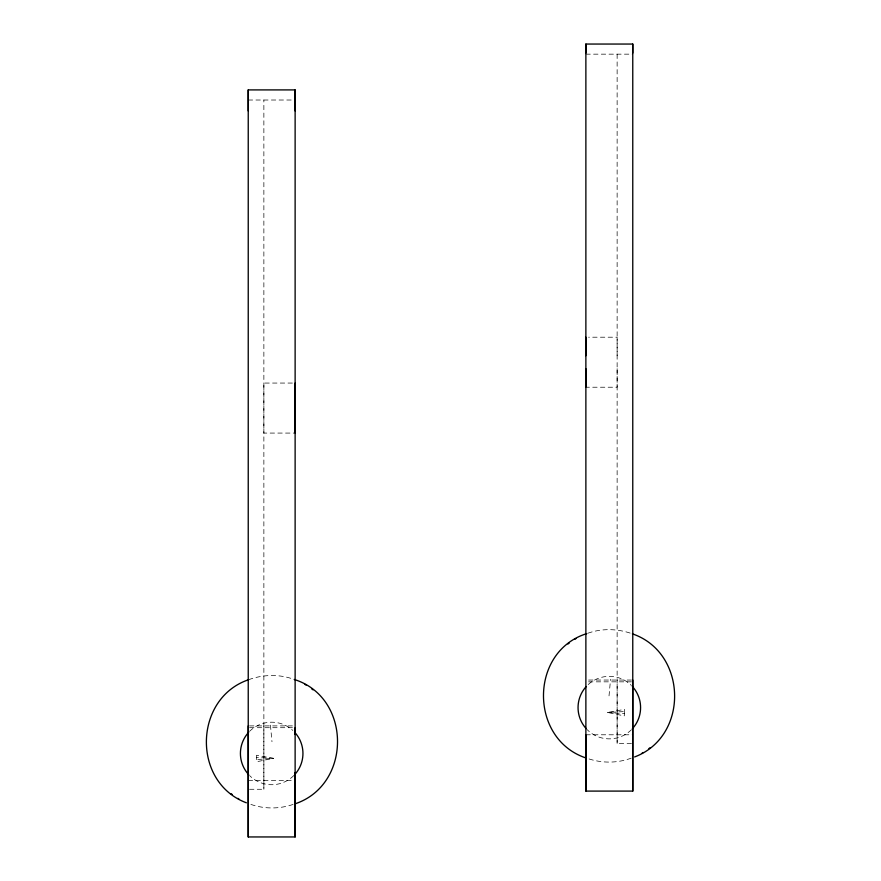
<?xml version="1.0" encoding="UTF-8"?>
<svg xmlns="http://www.w3.org/2000/svg" width="881" height="881" viewBox="0 0 881 881"><rect width="100%" height="100%" fill="white"/><g stroke="black" fill="none" stroke-linecap="round" stroke-linejoin="round"><path stroke-width="0.66" stroke-dasharray="4.41 3.3" d="M249.532 789.277L263.871 789.277L263.871 100.016M631.468 743.421L617.129 743.421L617.129 680.044M617.129 368.676L617.129 387.222L585.876 387.222M617.129 355.737L617.129 337.203L588.596 337.203M624.607 713.731L624.497 709.392L607.505 712.454L624.222 715.868L624.607 713.731L607.505 712.454L624.695 711.562M609.024 695.869L610.555 679.284M256.305 757.418L256.503 755.259L273.495 758.31L256.778 761.724L256.305 757.418L273.495 758.31L256.393 759.587M587.924 633.208C602.208 628.109 618.22 628.671 632.404 633.857M631.259 758.134C617.46 763.287 601.855 763.364 587.935 758.574M248.596 679.714C262.78 674.527 278.792 673.965 293.076 679.075M293.065 804.43C279.145 809.221 263.54 809.143 249.741 803.99M585.876 734.787L632.767 734.787M248.233 780.643L295.124 780.643M585.876 54.159L632.767 54.159M248.233 100.016L295.124 100.016M292.404 383.059L263.871 383.059L263.871 433.078L295.124 433.078M588.596 680.044L631.468 680.044M588.552 681.839L631.424 681.839M249.532 725.9L292.404 725.9M249.576 727.706L292.448 727.706M270.445 725.14L271.976 741.725M617.129 54.159L617.129 743.421M263.871 725.9L263.871 789.277M631.424 729.71A31.264 31.264 0 0 1 587.209 729.71M588.189 684.559A31.264 31.264 0 0 1 631.424 685.495M293.791 775.566A31.264 31.264 0 0 1 249.576 775.566M249.576 731.351A31.264 31.264 0 0 1 292.811 730.415"/><path stroke-width="1.32" d="M295.124 89.906L295.124 836.95L248.233 836.95L248.233 89.906L295.124 89.906L295.124 110.929M632.767 680.044L632.767 791.094L585.876 791.094L585.876 734.787M585.876 387.222L585.876 368.676M585.876 355.737L585.876 337.203M585.876 53.113L585.876 44.05L632.767 44.05L632.767 791.094M632.767 53.113L632.767 44.05M586.801 633.604C529.294 651.455 529.184 738.785 585.656 757.869M634.628 756.944C689.294 736.384 687.29 652.48 632.404 633.857M567.926 644L569.181 643.152M574.941 639.243L576.02 638.516M642.04 753.222L643.108 752.495M648.879 748.586L650.134 747.738M248.596 679.714C193.71 698.347 191.706 782.24 246.372 802.8M295.344 803.736C351.816 784.652 351.706 697.312 294.199 679.46M304.98 684.372L306.059 685.099M311.819 689.008L313.074 689.856M230.866 793.594L232.121 794.442M237.892 798.351L238.96 799.078M585.876 44.05L585.876 791.094M295.124 383.059L295.124 433.078M295.124 727.706L295.124 734.49M295.124 772.494L295.124 836.95M248.233 89.906L248.233 110.929M248.233 725.9L248.233 836.95M632.36 686.475A31.264 31.264 0 0 1 632.36 728.73M586.272 728.73A31.264 31.264 0 0 1 586.272 686.475M294.728 732.331A31.264 31.264 0 0 1 294.728 774.586M248.64 774.586A31.264 31.264 0 0 1 248.64 732.331"/></g></svg>
